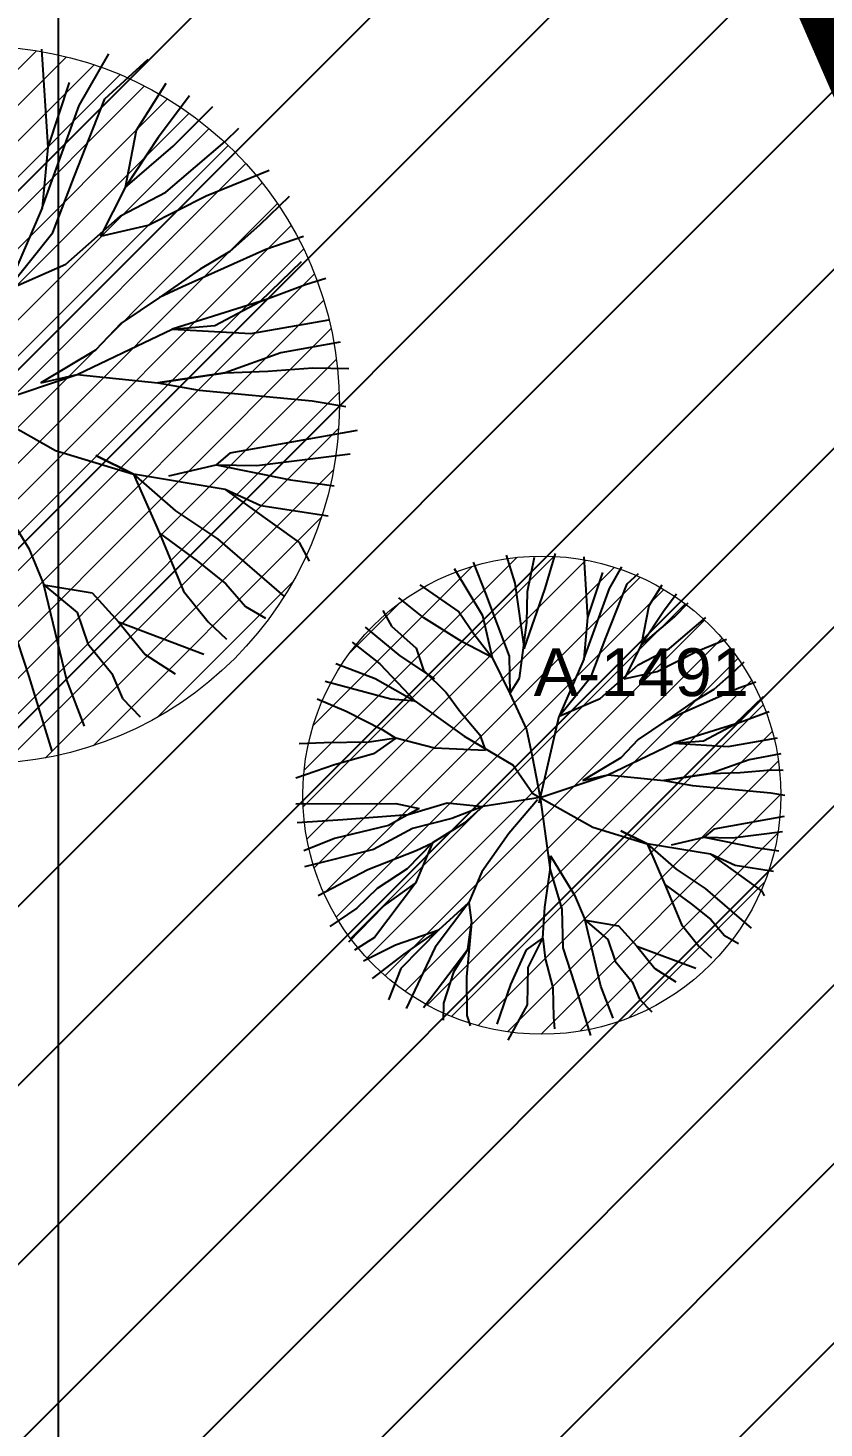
# Model space of a CAD drawing. Extents: x 352140 to 354978, y 6304672 to 6307963.
# Drawn here: x 352399.62 to 352409.61, y 6305924.41 to 6305941.98 of the extents above; entities that cross this region are included whole.
import ezdxf

# ---------------------------------------------------------------- set-up
doc = ezdxf.new("R2010")
doc.units = 0
for name, pattern in [('CONTINUOS', [0]), ('DASHDOT', [1, 0.5, -0.25, 0, -0.25]), ('DASHED', [19.049999999999997, 12.7, -6.35])]:
    doc.linetypes.add(name, pattern=pattern)
doc.layers.get('0').update_dxf_attribs({"linetype": 'CONTINUOUS'})
for name, color, linetype in [('03_Pav ext_Vereda HC', 42, 'CONTINUOUS'), ('03_S2_Pav ext_Borde vereda', 7, 'CONTINUOUS'), ('1-coordenadas', 8, 'CONTINUOUS'), ('Paisajismo', 253, 'CONTINUOUS')]:
    doc.layers.add(name, color=color, linetype=linetype)
doc.layers.add('0_ASD_LINEA OFICIAL', color=253, linetype='DASHDOT', lineweight=20)
doc.layers.add('0_ASD_TOPOGRAFIA_ELEMENTOS', color=7, linetype='CONTINUOS', lineweight=5, true_color=0xbdbdbd)
doc.styles.add('1.0 - LO RECABARREN LOTEO PARQUE - VEGETACION EXISTENTE ETAPA MUNICIPAL__2024$0$Standard', font='arial.ttf')

# ---------------------------------------------------------------- blocks, each defined once
blk = doc.blocks.new('COORDENADAS')
at = {"layer": '1-coordenadas'}
blk.add_line((220, -900.625), (220, -0.625), dxfattribs=at)
blk = doc.blocks.new('A$C27410629')
at = {"true_color": 0x136734, "transparency": 33554559}
h = blk.add_hatch(dxfattribs=at)
h.set_pattern_fill('ANSI31', color=116, scale=0.5)
h.set_pattern_definition([(45, (-8759.562515186517, -519.1035735587502), (-1.122532015133644, 1.122532015133644), [])])
h.paths.add_polyline_path([(137.5068959888558, 1252.464406617455, 0.1176268807227723), (109.8147584422568, 1254.193915082657, 0.06692451075002814), (94.44469839795602, 1249.334472017372, 0.3153492887079504), (64.30173641118381, 1196.270282113329, 0.02268268711599586), (65.7292635223912, 1185.310127003227), (112.3603922077091, 1218.953454515778), (153.4782689701005, 1161.962272479494), (172.1053089193083, 1139.480769404351), (187.9579650288579, 1141.807885415954), (193.565073162812, 1120.465553675225), (224.197974734232, 1050.129297271156), (250.6203797236194, 989.4787086543838), (268.1526288855184, 972.7353945672494, 7.254700715645028e-06), (291.4898137452492, 983.2987389690225), (238.1945199318034, 1105.633967029937), (205.2934048173047, 1181.112163638985), (177.0531538182076, 1197.651557407602)])
at = {"layer": '0_ASD_LINEA OFICIAL', "ltscale": 8, "const_width": 0.5}
blk.add_lwpolyline([(137.5068959889312, 1252.464406617509), (177.0531538181858, 1197.651557407789), (205.2934048172829, 1181.112163639173), (238.1945199317815, 1105.633967030124), (279.3867585223161, 1122.912494985259), (245.5796072782432, 1209.119370970666)], dxfattribs=at)
blk.add_lwpolyline([(250.6203797236194, 989.4787086543838), (268.1526288854875, 972.7353945673531, 7.254700715664111e-06), (291.4898137452146, 983.2987389692971), (291.4898137452146, 983.2987389692971), (238.1945199318034, 1105.633967029937), (205.2934048173047, 1181.112163638985), (177.0531538182076, 1197.651557407602), (137.6146324061954, 1252.315079214)], format="xyb", dxfattribs=at)
blk = doc.blocks.new('1.0 - LO RECABARREN LOTEO PARQUE - VEGETACION EXISTENTE ETAPA MUNICIPAL__2024')
at = {"layer": 'Paisajismo'}
for p, q in [((352399.7857096083, 6305941.715115597), (352399.8638411913, 6305940.484586476)), ((352400.2604695446, 6305941.006235999), (352400.6335533274, 6305941.65668832)), ((352400.5798379113, 6305941.090660666), (352401.1246762325, 6305941.587314731)), ((352400.1328063373, 6305941.296244542), (352399.8638411913, 6305940.484586476)), ((352401.3480961211, 6305941.282634247), (352400.9762138294, 6305940.695788439)), ((352401.6423193497, 6305941.12861261), (352401.250421769, 6305940.605772732)), ((352399.7931449686, 6305939.725509611), (352400.2604695446, 6305941.006235999)), ((352400.1949984992, 6305940.112209258), (352400.5798379113, 6305941.090660666)), ((352401.4393650753, 6305940.496157689), (352401.9369434188, 6305940.995792222)), ((352400.9762138294, 6305940.695788439), (352400.8353058742, 6305939.977324011)), ((352401.250421769, 6305940.605772732), (352400.8353058742, 6305939.977324011)), ((352402.0915627326, 6305940.555176784), (352402.2637875461, 6305940.720906176)), ((352399.8638411913, 6305940.484586476), (352399.7931449686, 6305939.725509611)), ((352399.8638411913, 6305940.484586476), (352399.7931449686, 6305939.725509611)), ((352400.8353058742, 6305939.977324011), (352401.4393650753, 6305940.496157689)), ((352401.3468640166, 6305939.921479814), (352402.0915627326, 6305940.555176784)), ((352399.9281595646, 6305939.4131628), (352400.1949984992, 6305940.112209258)), ((352401.8520781588, 6305939.873288001), (352402.6434794093, 6305940.197698461)), ((352400.8353058742, 6305939.977324011), (352400.5266713705, 6305939.368074032)), ((352400.7775729684, 6305939.622430947), (352401.3468640166, 6305939.921479814)), ((352401.1235243895, 6305939.505271718), (352401.8520781588, 6305939.873288001)), ((352399.7931449686, 6305939.725509611), (352399.3508950793, 6305938.691812765)), ((352402.8957958129, 6305939.864072197), (352402.522650719, 6305939.504992859)), ((352400.0897498565, 6305939.015822463), (352400.7775729684, 6305939.622430947)), ((352399.3508950793, 6305938.691812765), (352399.9281595646, 6305939.4131628)), ((352400.5266713705, 6305939.368074032), (352401.1235243895, 6305939.505271718)), ((352402.522650719, 6305939.504992859), (352402.1500339689, 6305939.174068248)), ((352403.0734061159, 6305939.362408134), (352402.603449002, 6305939.201604935)), ((352402.603449002, 6305939.201604935), (352401.5546520387, 6305938.733587523)), ((352402.1500339689, 6305939.174068248), (352401.7795434302, 6305938.955755244)), ((352399.3508950793, 6305938.691812765), (352400.0897498565, 6305939.015822463)), ((352403.0461852005, 6305939.044778844), (352402.5327480432, 6305938.547247031)), ((352401.7795434302, 6305938.955755244), (352401.265536559, 6305938.599335507)), ((352403.1004443773, 6305938.761834255), (352403.3555857511, 6305938.841508703)), ((352401.5546520387, 6305938.733587523), (352401.265536559, 6305938.599335507)), ((352402.5327480432, 6305938.547247031), (352403.1004443773, 6305938.761834255)), ((352401.265536559, 6305938.599335507), (352400.780231684, 6305938.270538553)), ((352402.5327480432, 6305938.547247031), (352401.4271268953, 6305938.20199752)), ((352401.9634602376, 6305938.248198101), (352402.5327480432, 6305938.547247031)), ((352402.4137041412, 6305938.144709744), (352403.3932486106, 6305938.317101064)), ((352400.780231684, 6305938.270538553), (352400.4639589963, 6305937.938550113)), ((352400.8014950272, 6305937.904012418), (352401.4271268953, 6305938.20199752)), ((352401.4271268953, 6305938.20199752), (352401.9634602376, 6305938.248198101)), ((352401.4271268953, 6305938.20199752), (352402.4137041412, 6305938.144709744)), ((352403.5365575103, 6305938.038670824), (352402.7911909731, 6305937.904277212)), ((352400.4639589963, 6305937.938550113), (352399.7798568099, 6305937.529014882)), ((352400.2327355652, 6305937.633118215), (352400.8014950272, 6305937.904012418)), ((352402.7911909731, 6305937.904277212), (352402.0931559959, 6305937.654318806)), ((352399.0057132016, 6305937.218295757), (352400.2327355652, 6305937.633118215)), ((352399.7798568099, 6305937.529014882), (352400.2327355652, 6305937.633118215)), ((352400.2327355652, 6305937.633118215), (352401.2453372175, 6305937.529507605)), ((352401.2453372175, 6305937.529507605), (352402.0931559959, 6305937.654318806)), ((352402.0931559959, 6305937.654318806), (352401.2453372175, 6305937.529507605)), ((352402.0931559959, 6305937.654318806), (352402.628957752, 6305937.672364724)), ((352402.628957752, 6305937.672364724), (352403.1934647467, 6305937.71803336)), ((352403.1934647467, 6305937.71803336), (352403.6442172462, 6305937.709522736)), ((352401.2453372175, 6305937.529507605), (352401.7636102267, 6305937.435859218)), ((352401.7636102267, 6305937.435859218), (352403.183088695, 6305937.30301014)), ((352398.8735645151, 6305937.292655962), (352399.9611125773, 6305936.680691527)), ((352403.183088695, 6305937.30301014), (352403.606209926, 6305937.231392412)), ((352403.7491179779, 6305936.931760532), (352402.151905128, 6305936.643774142)), ((352399.9611125773, 6305936.680691527), (352400.941822894, 6305936.380539549)), ((352400.4671492537, 6305936.614810035), (352400.941822894, 6305936.380539549)), ((352400.941822894, 6305936.380539549), (352400.4671492537, 6305936.614810035)), ((352402.151905128, 6305936.643774142), (352401.9793737417, 6305936.498564873)), ((352402.488560242, 6305936.48895096), (352403.6586492671, 6305936.63653502)), ((352402.0936884113, 6305936.189810105), (352400.941822894, 6305936.380539549)), ((352400.941822894, 6305936.380539549), (352401.2660666945, 6305935.642170551)), ((352400.941822894, 6305936.380539549), (352401.4685881294, 6305935.919979668)), ((352401.3825201817, 6305936.361367199), (352401.9793737417, 6305936.498564873)), ((352401.9793737417, 6305936.498564873), (352402.9096804429, 6305936.311323004)), ((352401.9793737417, 6305936.498564873), (352402.488560242, 6305936.48895096)), ((352402.0936884113, 6305936.189810105), (352403.0221656141, 6305935.524445864)), ((352402.5407199853, 6305935.984226229), (352402.0936884113, 6305936.189810105)), ((352402.9096804429, 6305936.311323004), (352403.4600984417, 6305936.237302189)), ((352399.1903664202, 6305936.160138111), (352399.6278331298, 6305935.447793711)), ((352401.4685881294, 6305935.919979668), (352401.9974763782, 6305935.572033808)), ((352403.3837579528, 6305935.855657138), (352402.5407199853, 6305935.984226229)), ((352401.2660666945, 6305935.642170551), (352401.5674599533, 6305934.91562517)), ((352401.2660666945, 6305935.642170551), (352401.7386140788, 6305935.295286108)), ((352401.9974763782, 6305935.572033808), (352402.8293515247, 6305934.852242611)), ((352403.0221656141, 6305935.524445864), (352403.1450583843, 6305935.288820305)), ((352399.6278331298, 6305935.447793711), (352399.8165307482, 6305934.99361686)), ((352405.6197014725, 6305935.363853134), (352405.7264648881, 6305935.013194615)), ((352405.8860253249, 6305934.911765853), (352405.9721384477, 6305935.339099829)), ((352406.1072564618, 6305934.947269135), (352406.2392466143, 6305935.38765287)), ((352406.592596267, 6305935.344765082), (352406.6408025147, 6305934.585543405)), ((352401.7386140788, 6305935.295286108), (352402.0995332683, 6305935.00683871)), ((352404.9639028715, 6305935.196371387), (352405.3221168271, 6305934.609679411)), ((352405.2045033553, 6305935.275898406), (352405.3586744397, 6305934.882726079)), ((352406.8270139125, 6305935.147474888), (352406.6408025147, 6305934.585543405)), ((352406.9153983915, 6305934.946694612), (352407.0708905569, 6305935.217787176)), ((352407.1365052183, 6305935.005143952), (352407.2793220652, 6305935.135330401)), ((352400.1031473145, 6305933.79795659), (352399.8165307482, 6305934.99361686)), ((352399.8165307482, 6305934.99361686), (352399.8165307482, 6305934.99361686)), ((352399.8165307482, 6305934.99361686), (352400.4209890304, 6305934.89485279)), ((352399.8165307482, 6305934.99361686), (352400.2327341145, 6305934.647798594)), ((352402.0995332683, 6305935.00683871), (352402.3477675309, 6305934.720516558)), ((352404.5332736, 6305934.994660022), (352405.0226855254, 6305934.655089974)), ((352405.7264648881, 6305935.013194615), (352405.8431410028, 6305934.188692322)), ((352406.8700711248, 6305934.327737205), (352407.1365052183, 6305935.005143952)), ((352407.5729064125, 6305934.987375233), (352407.4109263277, 6305934.731763885)), ((352400.4209890304, 6305934.89485279), (352400.7536415433, 6305934.528009159)), ((352401.5674599533, 6305934.91562517), (352401.8784964834, 6305934.527980459)), ((352404.5868624804, 6305934.579509855), (352404.2716728644, 6305934.828415059)), ((352405.3586744397, 6305934.882726079), (352405.6560212894, 6305934.097182193)), ((352405.8431410028, 6305934.188692322), (352406.1072564618, 6305934.947269135)), ((352405.8786650513, 6305934.521939971), (352405.8860253249, 6305934.911765853)), ((352406.5918577252, 6305934.060015224), (352406.9153983915, 6305934.946694612)), ((352407.754595994, 6305934.87467005), (352407.6007674446, 6305934.669443726)), ((352400.2327341145, 6305934.647798594), (352400.3661539964, 6305934.250990139)), ((352402.3477675309, 6305934.720516558), (352402.5986596355, 6305934.574963028)), ((352404.0697365958, 6305934.672269054), (352404.1803231519, 6305934.476012942)), ((352405.0226855254, 6305934.655089974), (352405.2125754661, 6305934.378529768)), ((352405.3221168271, 6305934.609679411), (352405.4411080765, 6305934.081742443)), ((352407.4109263277, 6305934.731763885), (352407.3133721737, 6305934.234352726)), ((352407.6007674446, 6305934.669443726), (352407.3133721737, 6305934.234352726)), ((352407.7315776916, 6305934.593554449), (352407.9047524502, 6305934.767444833)), ((352399.4125542042, 6305934.494303195), (352399.6257045495, 6305933.842521148)), ((352400.7536415433, 6305934.528009159), (352401.8241378379, 6305934.124570365)), ((352400.7536415433, 6305934.528009159), (352401.0854934424, 6305934.118762226)), ((352401.8784964834, 6305934.527980459), (352402.1078701114, 6305934.311554044)), ((352403.8499452529, 6305934.461268295), (352404.2839476154, 6305934.100660041)), ((352404.1803231519, 6305934.476012942), (352404.4872383666, 6305934.197243192)), ((352405.0660386359, 6305934.276784464), (352404.5868624804, 6305934.579509855)), ((352405.7873997156, 6305933.821726739), (352405.8786650513, 6305934.521939971)), ((352406.6408025147, 6305934.585543405), (352406.5918577252, 6305934.060015224)), ((352406.6408025147, 6305934.585543405), (352406.5918577252, 6305934.060015224)), ((352407.3133721737, 6305934.234352726), (352407.7315776916, 6305934.593554449)), ((352407.6675368606, 6305934.195690369), (352408.1239262471, 6305934.584052222)), ((352403.6847696862, 6305934.273496209), (352404.0323037769, 6305934.00262396)), ((352405.4411080765, 6305934.081742443), (352405.0660386359, 6305934.276784464)), ((352405.2125754661, 6305934.378529768), (352405.4411080765, 6305934.081742443)), ((352406.6853317572, 6305933.843769597), (352406.8700711248, 6305934.327737205)), ((352408.0173094354, 6305934.162325954), (352408.3847824144, 6305934.312960133)), ((352400.3661539964, 6305934.250990139), (352400.6691344537, 6305933.879147276)), ((352401.0854934424, 6305934.118762226), (352401.4629802743, 6305933.878329694)), ((352404.2839476154, 6305934.100660041), (352404.7193353368, 6305933.813445089)), ((352404.4872383666, 6305934.197243192), (352404.5796083683, 6305933.922524255)), ((352405.4411080765, 6305934.081742443), (352405.6666942895, 6305933.62902253)), ((352405.6560212894, 6305934.097182193), (352405.6666942895, 6305933.62902253)), ((352407.3133721737, 6305934.234352726), (352407.0996966725, 6305933.8125535)), ((352407.2734022177, 6305933.988651248), (352407.6675368606, 6305934.195690369)), ((352407.5129131677, 6305933.90753894), (352408.0173094354, 6305934.162325954)), ((352403.4803002996, 6305934.008063653), (352403.9727685728, 6305933.816992008)), ((352404.0323037769, 6305934.00262396), (352404.4747259105, 6305933.534539682)), ((352404.5796083683, 6305933.922524255), (352404.8670182175, 6305933.644121155)), ((352406.5918577252, 6305934.060015224), (352406.2856769011, 6305933.344360658)), ((352406.7972048181, 6305933.568680797), (352407.2734022177, 6305933.988651248)), ((352407.0996966725, 6305933.8125535), (352407.5129131677, 6305933.90753894)), ((352408.4815638403, 6305933.907345879), (352408.2235918058, 6305933.678238371)), ((352408.6026548638, 6305934.02387236), (352408.4815638403, 6305933.907345879)), ((352399.6257045495, 6305933.842521148), (352399.9180569702, 6305932.907608433)), ((352400.3257161564, 6305933.221096205), (352400.1031473145, 6305933.79795659)), ((352400.6691344537, 6305933.879147276), (352400.8041490497, 6305933.566800466)), ((352404.1708742417, 6305933.559490059), (352403.3456335939, 6305933.782295153)), ((352403.9727685728, 6305933.816992008), (352404.4747259105, 6305933.534539682)), ((352405.6666942895, 6305933.62902253), (352405.7873997156, 6305933.821726739)), ((352406.2856769011, 6305933.344360658), (352406.6853317572, 6305933.843769597)), ((352408.7536849022, 6305933.771272905), (352408.5375025425, 6305933.697302719)), ((352400.8041490497, 6305933.566800466), (352401.0252727878, 6305933.337317238)), ((352403.2452241083, 6305933.562283246), (352403.6096639009, 6305933.408563098)), ((352404.4747259105, 6305933.534539682), (352404.1708742417, 6305933.559490059)), ((352404.8670182175, 6305933.644121155), (352405.0381410988, 6305933.406911938)), ((352405.6666942895, 6305933.62902253), (352405.8727774434, 6305933.176672482)), ((352406.2856769011, 6305933.344360658), (352406.7972048181, 6305933.568680797)), ((352408.5375025425, 6305933.697302719), (352407.8113937828, 6305933.373282384)), ((352408.2235918058, 6305933.678238371), (352407.9670918015, 6305933.527094737)), ((352408.8440200508, 6305933.588728034), (352408.488554474, 6305933.244274132)), ((352403.6096639009, 6305933.408563098), (352404.0608487385, 6305933.179785664)), ((352404.4747259105, 6305933.534539682), (352405.0907666453, 6305933.093946763)), ((352405.0381410988, 6305933.406911938), (352405.2861767683, 6305933.109754749)), ((352407.9670918015, 6305933.527094737), (352407.6112317975, 6305933.280336306)), ((352407.8113937828, 6305933.373282384), (352407.6112317975, 6305933.280336306)), ((352408.488554474, 6305933.244274132), (352408.8815850562, 6305933.392838313)), ((352408.8815850562, 6305933.392838313), (352408.9197131157, 6305933.404744779)), ((352406.0310175932, 6305932.257267606), (352406.2856769011, 6305933.344360658)), ((352407.6112317975, 6305933.280336306), (352407.2752429139, 6305933.052701828)), ((352408.488554474, 6305933.244274132), (352407.723104889, 6305933.005249131)), ((352408.0944220758, 6305933.037234967), (352408.488554474, 6305933.244274132)), ((352404.2318430282, 6305933.071167389), (352403.8991662662, 6305933.018954476)), ((352404.2318430282, 6305933.071167389), (352403.9522097178, 6305932.87347455)), ((352404.0608487385, 6305933.179785664), (352404.2318430282, 6305933.071167389)), ((352404.7172413672, 6305932.945012674), (352404.2318430282, 6305933.071167389)), ((352405.0907666453, 6305933.093946763), (352405.7082771962, 6305932.731319389)), ((352405.2861767683, 6305933.109754749), (352405.3605134961, 6305932.913369592)), ((352405.8727774434, 6305933.176672482), (352405.9445380798, 6305932.843848507)), ((352407.2752429139, 6305933.052701828), (352407.0562793042, 6305932.822857804)), ((352407.723104889, 6305933.005249131), (352408.0944220758, 6305933.037234967)), ((352408.4061373591, 6305932.96558735), (352409.0231592136, 6305933.074177836)), ((352403.3331749563, 6305933.010141779), (352403.0207395594, 6305932.996543338)), ((352403.8991662662, 6305933.018954476), (352403.3331749563, 6305933.010141779)), ((352403.9522097178, 6305932.87347455), (352403.4647191573, 6305932.735839906)), ((352405.3605134961, 6305932.913369592), (352404.7172413672, 6305932.945012674)), ((352407.289964066, 6305932.798946483), (352407.723104889, 6305933.005249131)), ((352407.723104889, 6305933.005249131), (352408.4061373591, 6305932.96558735)), ((352409.0670625254, 6305932.8711765), (352408.6674810746, 6305932.799129806)), ((352403.4647191573, 6305932.735839906), (352402.9766742961, 6305932.568847566)), ((352405.7082771962, 6305932.731319389), (352405.9552088353, 6305932.375688889)), ((352405.9445380798, 6305932.843848507), (352406.0466987252, 6305932.324207432)), ((352407.0562793042, 6305932.822857804), (352406.5826579956, 6305932.539326168)), ((352406.8961974535, 6305932.61139955), (352407.289964066, 6305932.798946483)), ((352408.6674810746, 6305932.799129806), (352408.1842137413, 6305932.626077256)), ((352408.5551628976, 6305932.638570903), (352408.945985419, 6305932.67018846)), ((352408.945985419, 6305932.67018846), (352409.096950188, 6305932.667338106)), ((352406.0466987252, 6305932.324207432), (352406.8961974535, 6305932.61139955)), ((352406.5826579956, 6305932.539326168), (352406.8961974535, 6305932.61139955)), ((352406.8961974535, 6305932.61139955), (352407.5972472806, 6305932.539667293)), ((352407.5972472806, 6305932.539667293), (352408.1842137413, 6305932.626077256)), ((352408.1842137413, 6305932.626077256), (352407.5972472806, 6305932.539667293)), ((352407.5972472806, 6305932.539667293), (352407.9560608404, 6305932.474832139)), ((352408.1842137413, 6305932.626077256), (352408.5551628976, 6305932.638570903)), ((352406.0466987252, 6305932.324207432), (352405.3277596749, 6305932.212051608)), ((352405.9552088353, 6305932.375688889), (352406.7081459642, 6305931.952010377)), ((352406.0466987252, 6305932.324207432), (352406.1712267139, 6305931.416196466)), ((352407.9560608404, 6305932.474832139), (352408.9388018151, 6305932.382857349)), ((352408.9388018151, 6305932.382857349), (352409.1160556526, 6305932.35285527)), ((352402.9781654094, 6305932.247552756), (352404.2343385518, 6305932.251423325)), ((352404.5269989778, 6305932.187162114), (352404.1409419774, 6305931.974192312)), ((352404.2343385518, 6305932.251423325), (352404.5269989778, 6305932.187162114)), ((352404.3893493924, 6305932.11277972), (352404.8798999444, 6305932.259504261)), ((352404.8798999444, 6305932.259504261), (352405.3277596749, 6305932.212051608)), ((352405.3277596749, 6305932.212051608), (352404.9347313069, 6305932.063485757)), ((352405.3277596749, 6305932.212051608), (352405.089660975, 6305932.002066382)), ((352405.3277596749, 6305932.212051608), (352405.3277596749, 6305932.212051608)), ((352406.0122505336, 6305932.296618592), (352405.6530761631, 6305931.874438639)), ((352402.9932835774, 6305932.01047413), (352403.5686981697, 6305932.050281079)), ((352404.1409419774, 6305931.974192312), (352403.4619474137, 6305931.810805552)), ((352403.5686981697, 6305932.050281079), (352404.3893493924, 6305932.11277972)), ((352404.9347313069, 6305932.063485757), (352404.4445487855, 6305931.936253403)), ((352405.089660975, 6305932.002066382), (352404.6947925463, 6305931.756044467)), ((352409.1068919821, 6305932.085481907), (352408.2248872567, 6305931.926451535)), ((352403.4619474137, 6305931.810805552), (352403.0769986296, 6305931.656550607)), ((352404.4445487855, 6305931.936253403), (352403.9517901728, 6305931.672582234)), ((352405.6530761631, 6305931.874438639), (352405.312303097, 6305931.393417093)), ((352406.7081459642, 6305931.952010377), (352407.3871166104, 6305931.744207543)), ((352407.0584880003, 6305931.906398946), (352407.3871166104, 6305931.744207543)), ((352407.3871166104, 6305931.744207543), (352407.0584880003, 6305931.906398946)), ((352407.6922225289, 6305931.730934038), (352408.1054393986, 6305931.825919472)), ((352408.2248872567, 6305931.926451535), (352408.1054393986, 6305931.825919472)), ((352408.1054393986, 6305931.825919472), (352408.7495143422, 6305931.696287173)), ((352408.1054393986, 6305931.825919472), (352408.4579621376, 6305931.819263515)), ((352408.4579621376, 6305931.819263515), (352409.0865316927, 6305931.898545386)), ((352403.9517901728, 6305931.672582234), (352403.0891864343, 6305931.454890731)), ((352403.8807065756, 6305931.421116941), (352404.48764463, 6305931.659284195)), ((352404.6947925463, 6305931.756044467), (352404.3764689366, 6305931.430585645)), ((352404.6947925463, 6305931.756044467), (352404.4798845099, 6305931.248281045)), ((352404.48764463, 6305931.659284195), (352404.6947925463, 6305931.756044467)), ((352408.1845823462, 6305931.612160708), (352407.3871166104, 6305931.744207543)), ((352407.3871166104, 6305931.744207543), (352407.6115988237, 6305931.233015945)), ((352407.3871166104, 6305931.744207543), (352407.7518095538, 6305931.425350247)), ((352408.7495143422, 6305931.696287173), (352409.0427640683, 6305931.656850627)), ((352406.1712267139, 6305931.416196466), (352406.1745388357, 6305931.591618033)), ((352406.1745388357, 6305931.591618033), (352406.477408143, 6305931.098443924)), ((352408.1845823462, 6305931.612160708), (352408.8273906813, 6305931.151512155)), ((352408.4940736518, 6305931.469829773), (352408.1845823462, 6305931.612160708)), ((352408.972744229, 6305931.396829216), (352408.4940736518, 6305931.469829773)), ((352403.2574171199, 6305931.095155281), (352403.8807065756, 6305931.421116941)), ((352404.3764689366, 6305931.430585645), (352404.0011035977, 6305931.184195493)), ((352405.312303097, 6305931.393417093), (352405.1489091248, 6305931.006537272)), ((352406.1038828649, 6305930.949509835), (352406.1712267139, 6305931.416196466)), ((352406.1712267139, 6305931.416196466), (352406.3180623229, 6305930.925968418)), ((352407.7518095538, 6305931.425350247), (352408.1179723133, 6305931.184458495)), ((352404.0011035977, 6305931.184195493), (352403.7427635328, 6305930.935595798)), ((352404.4798845099, 6305931.248281045), (352403.9674513491, 6305930.567812158)), ((352404.0777536253, 6305930.962195273), (352404.4798845099, 6305931.248281045)), ((352406.477408143, 6305931.098443924), (352406.608048294, 6305930.784005761)), ((352407.6115988237, 6305931.233015945), (352407.8202610272, 6305930.730010133)), ((352407.6115988237, 6305931.233015945), (352407.9387553727, 6305930.992859039)), ((352408.1179723133, 6305931.184458495), (352408.6939005931, 6305930.686128781)), ((352408.8273906813, 6305931.151512155), (352408.8581984325, 6305931.092443638)), ((352403.7427635328, 6305930.935595798), (352403.4067746492, 6305930.707961318)), ((352403.6431970752, 6305930.515198868), (352404.0777536253, 6305930.962195273)), ((352405.1489091248, 6305931.006537272), (352404.7286471486, 6305930.449023254)), ((352404.7717037252, 6305930.662691056), (352405.1489091248, 6305931.006537272)), ((352405.1489091248, 6305931.006537272), (352405.1831333977, 6305930.752415316)), ((352406.0770172873, 6305930.560053859), (352406.1038828649, 6305930.949509835)), ((352406.3180623229, 6305930.925968418), (352406.3283650783, 6305930.438318237)), ((352407.9387553727, 6305930.992859039), (352408.1886288889, 6305930.793159584)), ((352405.1831333977, 6305930.752415316), (352405.1189709131, 6305930.076185219)), ((352405.1378687297, 6305930.421799262), (352405.1831333977, 6305930.752415316)), ((352405.1831333977, 6305930.752415316), (352405.1378687297, 6305930.421799262)), ((352406.8064802182, 6305929.956219806), (352406.608048294, 6305930.784005761)), ((352406.608048294, 6305930.784005761), (352406.608048294, 6305930.784005761)), ((352406.608048294, 6305930.784005761), (352407.0265301061, 6305930.715628888)), ((352406.608048294, 6305930.784005761), (352406.8961964492, 6305930.544586997)), ((352408.1886288889, 6305930.793159584), (352408.3604877699, 6305930.594931488)), ((352403.9674513491, 6305930.567812158), (352403.7146989199, 6305930.411061225)), ((352404.230180803, 6305930.474748179), (352404.7717037252, 6305930.662691056)), ((352404.7717037252, 6305930.662691056), (352404.2980801123, 6305930.179787803)), ((352404.3367228416, 6305930.358932344), (352404.7717037252, 6305930.662691056)), ((352407.0265301061, 6305930.715628888), (352407.2568338845, 6305930.461653731)), ((352407.8202610272, 6305930.730010133), (352408.0355995122, 6305930.461633861)), ((352408.3604877699, 6305930.594931488), (352408.5341867424, 6305930.494161087)), ((352403.8297124251, 6305930.276734422), (352404.230180803, 6305930.474748179)), ((352404.7286471486, 6305930.449023254), (352404.3628508103, 6305929.676001755)), ((352404.5827032703, 6305929.689844725), (352405.1378687297, 6305930.421799262)), ((352405.1378687297, 6305930.421799262), (352404.9568117284, 6305930.132743741)), ((352405.6754689991, 6305929.977574346), (352405.874733497, 6305930.414329608)), ((352405.874733497, 6305930.414329608), (352406.0770172873, 6305930.560053859)), ((352405.894488225, 6305930.193032837), (352406.0770172873, 6305930.560053859)), ((352406.0770172873, 6305930.560053859), (352406.1078087523, 6305930.307141583)), ((352406.3283650783, 6305930.438318237), (352406.4759344729, 6305929.987072981)), ((352406.8961964492, 6305930.544586997), (352406.98856642, 6305930.269866432)), ((352407.2568338845, 6305930.461653731), (352407.997965642, 6305930.182342812)), ((352407.2568338845, 6305930.461653731), (352407.4865833778, 6305930.178321691)), ((352408.0355995122, 6305930.461633861), (352408.194400697, 6305930.31179636)), ((352403.9407503826, 6305930.054437114), (352404.3367228416, 6305930.358932344)), ((352406.1078087523, 6305930.307141583), (352406.2036993792, 6305929.938233246)), ((352406.98856642, 6305930.269866432), (352407.1983274813, 6305930.012430179)), ((352404.2980801123, 6305930.179787803), (352404.143712634, 6305929.786236679)), ((352404.9568117284, 6305930.132743741), (352404.8324261808, 6305929.745127405)), ((352405.1189709131, 6305930.076185219), (352405.1245132054, 6305929.591511177)), ((352405.8856558904, 6305929.725241452), (352405.894488225, 6305930.193032837)), ((352407.4865833778, 6305930.178321691), (352407.7479270933, 6305930.011864147)), ((352405.5044733413, 6305929.481549827), (352405.6754689991, 6305929.977574346)), ((352406.2036993792, 6305929.938233246), (352406.2114592225, 6305929.570988629)), ((352406.4759344729, 6305929.987072981), (352406.6783374746, 6305929.339809176)), ((352406.960570277, 6305929.556844719), (352406.8064802182, 6305929.956219806)), ((352407.1983274813, 6305930.012430179), (352407.2918015132, 6305929.796184553)), ((352404.8324261808, 6305929.745127405), (352404.8283780594, 6305929.530724715)), ((352405.643138794, 6305929.281361391), (352405.8856558904, 6305929.725241452)), ((352407.2918015132, 6305929.796184553), (352407.44489109, 6305929.63730749)), ((352405.1245132054, 6305929.591511177), (352405.1660844578, 6305929.458571032)), ((352406.2114592225, 6305929.570988629), (352406.2233759016, 6305929.423924443))]:
    blk.add_line(p, q, dxfattribs=at)
at = {"layer": 'Paisajismo', "style": '1.0 - LO RECABARREN LOTEO PARQUE - VEGETACION EXISTENTE ETAPA MUNICIPAL__2024$0$Standard'}
blk.add_text('A-1491', height=0.6, dxfattribs=at).set_placement((352405.9634516807, 6305933.596731541))

msp = doc.modelspace()

# ---------------------------------------------------------------- hatches: boundary and pattern name
at = {"layer": '03_Pav ext_Vereda HC'}
h = msp.add_hatch(dxfattribs=at)
h.set_pattern_fill('DOTS', color=256, scale=0.2, style=0)
h.set_pattern_definition([(0, (0, 0), (0.15875, 0.3175), [0, -0.3175])])
h.paths.add_polyline_path([(352533.7781987465, 6305988.647630177, 0.001234498587345054), (352535.675126165, 6305989.286498093), (352535.0273047538, 6305991.17866681, -0.001236873237655371), (352533.135689451, 6305990.541615871, -0.02053009870907239), (352503.8853697219, 6305981.940228953), (352503.2840382411, 6305984.518491437), (352499.4039184833, 6305983.544208242), (352499.9993888386, 6305980.991075858, -0.008887102906639828), (352487.1047705442, 6305978.156272031, -0.01455549524336389), (352464.6282001356, 6305974.170378275, -0.008990183444713605), (352459.9926205119, 6305973.570179023), (352460.1984365283, 6305971.58073849, 0.009019331760126793), (352464.9206284034, 6305972.191872346, 0.01455169346436648), (352487.5052945014, 6305976.196778146, 0.03211359260083807)])
h.paths.add_polyline_path([(352453.0159213872, 6305972.983824089, -0.006800505392013569), (352449.4833227422, 6305972.830716716, -0.009066641678675507), (352444.7696182578, 6305972.776126778), (352444.5771080579, 6305970.777466943, 0.01638310348206576), (352453.2219476647, 6305970.992351152)])
h.paths.add_polyline_path([(352389.6460369565, 6305991.879874823, -0.01753322086345317), (352376.9513572304, 6305998.31509122), (352352.1532079588, 6306011.99899601, 0.04440363374849853), (352342.0535807689, 6306016.089608755, 0.1133237876608219), (352314.4714570942, 6306018.047333277), (352314.9360717349, 6306016.097052595, -0.1572406347358349), (352351.2139975071, 6306010.232972499), (352375.9850852466, 6305996.564000573, 0.01750636999426037), (352388.7848668274, 6305990.074641938, -0.0115901603268221), (352405.9871731158, 6305981.141781882, 0.08676206377402094), (352437.5751283566, 6305971.093253941), (352437.7670282808, 6305973.085577833, -0.0864982168626583), (352406.9311932966, 6305982.905094895, 0.01159024218480682)])
h.paths.add_polyline_path([(352298.9308368328, 6306011.291528256, -0.04076991370934013), (352308.0869286793, 6306014.635858133), (352307.6251471448, 6306016.57596012, 0.04303443395370096), (352297.5531387314, 6306012.854879401, 0.2722251189562815), (352266.1428912832, 6305966.550484804), (352264.4334961653, 6305966.567898809, 0.01531595787327513), (352263.8567137016, 6305962.573567073), (352266.0299973136, 6305962.551427328, 0.02154698335859366), (352266.2729303729, 6305957.80291892, 0.06328346041658212), (352273.0108519612, 6305926.495241333, 0.007703608626722357), (352278.1261176605, 6305912.650623268), (352279.9891282905, 6305913.378097652, -0.007677046379327455), (352274.9122720578, 6305927.117035691, -0.06339052285138146), (352268.2648698924, 6305957.982510693, -0.3183358391945924)])
at = {"layer": '0_ASD_TOPOGRAFIA_ELEMENTOS'}
h = msp.add_hatch(dxfattribs=at)
h.set_pattern_fill('ANSI31', color=256, scale=0.1)
h.set_pattern_definition([(45, (346096.2514267606, 6304197.496219533), (-0.2245064030267289, 0.2245064030267289), [])])
edge = h.paths.add_edge_path()
edge.add_arc((352399.0256441014, 6305937.248395848), 4.5, 0, 360)
h = msp.add_hatch(dxfattribs=at)
h.set_pattern_fill('ANSI31', color=256, scale=0.1)
h.set_pattern_definition([(45, (346103.2924122832, 6304192.602131214), (-0.2245064030267289, 0.2245064030267289), [])])
edge = h.paths.add_edge_path()
edge.add_arc((352406.0666296242, 6305932.354307528), 3, 0, 360)

# ---------------------------------------------------------------- linework, layer by layer
for centre, radius in [((352399.0256441014, 6305937.248395848), 4.5), ((352406.0666296242, 6305932.354307528), 3)]:
    msp.add_circle(centre, radius, dxfattribs=at)

# ---------------------------------------------------------------- block references
at = {"color": 252, "linetype": 'DASHED'}
msp.add_blockref('COORDENADAS', (352180, 6306200.625), dxfattribs=at)
at = {"layer": '03_S2_Pav ext_Borde vereda', "linetype": 'Continuous'}
msp.add_blockref('A$C27410629', (352203.9623478023, 6304761.713605438), dxfattribs=at)
at = {"layer": 'Paisajismo'}
msp.add_blockref('1.0 - LO RECABARREN LOTEO PARQUE - VEGETACION EXISTENTE ETAPA MUNICIPAL__2024', (0, 0), dxfattribs=at)

doc.saveas('drawing.dxf')
